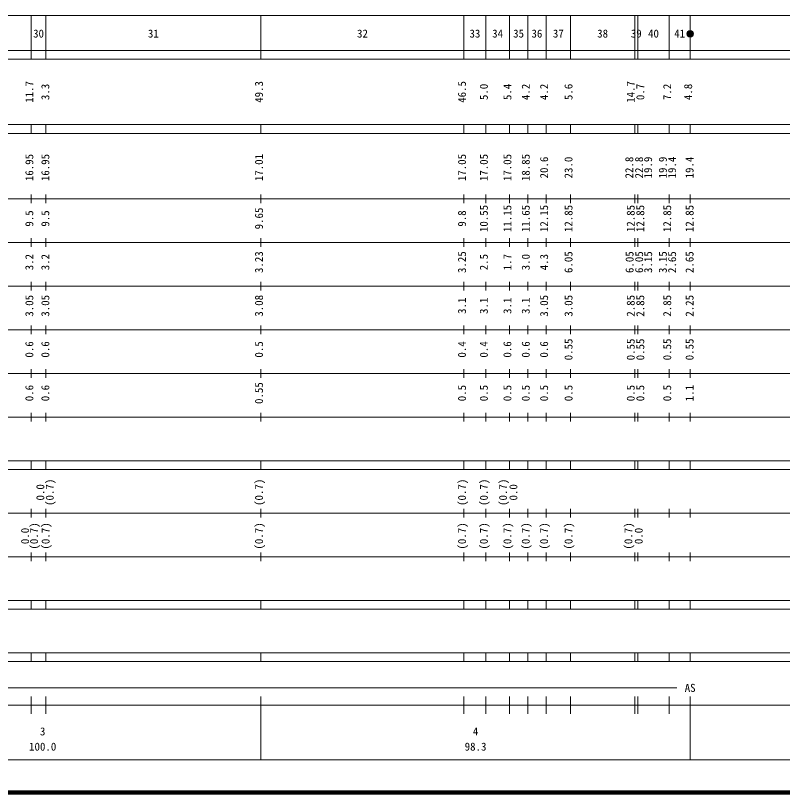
# Model space of a CAD drawing. Units: millimetres on the paper, enlarged 1000 times. Extents: x 40000 to 680000, y 20000 to 380000.
# Drawn here: x 311784 to 487440, y 20000 to 198000 of the extents above; entities that cross this region are included whole.
import ezdxf
from ezdxf.enums import TextEntityAlignment as Align

# ---------------------------------------------------------------- set-up
doc = ezdxf.new("R2010")
doc.units = ezdxf.units.MM
doc.header["$LTSCALE"] = 1000
doc.header["$PDMODE"] = 32
doc.header["$PDSIZE"] = 500
doc.layers.add('M-TTL', color=2, linetype='Continuous', lineweight=140)
doc.layers.add('M-TTL-BAND', color=7, linetype='Continuous', lineweight=13)
doc.styles.add('ＭＳ ゴシック', font='')
doc.styles.get('ＭＳ ゴシック').set_extended_font_data('MS Gothic')

msp = doc.modelspace()

# ---------------------------------------------------------------- linework, layer by layer
at = {"layer": 'M-TTL'}
msp.add_line((40000, 20000), (680000, 20000), dxfattribs=at)
at = {"layer": 'M-TTL-BAND'}
for p, q in [((68000, 198000), (579000, 198000)), ((315400, 188000), (315400, 198000)), ((318700, 188000), (318700, 198000)), ((368000, 188000), (368000, 198000)), ((414500, 188000), (414500, 198000)), ((419500, 188000), (419500, 198000)), ((424900, 188000), (424900, 198000)), ((429100, 188000), (429100, 198000)), ((433300, 188000), (433300, 198000)), ((438900, 188000), (438900, 198000)), ((453600, 188000), (453600, 198000)), ((454300, 188000), (454300, 198000)), ((461500, 188000), (461500, 198000)), ((466300, 188000), (466300, 198000)), ((40000, 190000), (579000, 190000)), ((40000, 188000), (579000, 188000)), ((40000, 173000), (579000, 173000)), ((315400, 171000), (315400, 173000)), ((318700, 171000), (318700, 173000)), ((368000, 171000), (368000, 173000)), ((414500, 171000), (414500, 173000)), ((419500, 171000), (419500, 173000)), ((424900, 171000), (424900, 173000)), ((429100, 171000), (429100, 173000)), ((433300, 171000), (433300, 173000)), ((438900, 171000), (438900, 173000)), ((453600, 171000), (453600, 173000)), ((454300, 171000), (454300, 173000)), ((461500, 171000), (461500, 173000)), ((466300, 171000), (466300, 173000)), ((40000, 171000), (579000, 171000)), ((315400, 155000), (315400, 157000)), ((318700, 155000), (318700, 157000)), ((368000, 155000), (368000, 157000)), ((414500, 155000), (414500, 157000)), ((419500, 155000), (419500, 157000)), ((424900, 155000), (424900, 157000)), ((429100, 155000), (429100, 157000)), ((433300, 155000), (433300, 157000)), ((438900, 155000), (438900, 157000)), ((453600, 155000), (453600, 157000)), ((454300, 155000), (454300, 157000)), ((461500, 155000), (461500, 157000)), ((466300, 155000), (466300, 157000)), ((40000, 156000), (579000, 156000)), ((46000, 146000), (579000, 146000)), ((315400, 145000), (315400, 147000)), ((318700, 145000), (318700, 147000)), ((368000, 145000), (368000, 147000)), ((414500, 145000), (414500, 147000)), ((419500, 145000), (419500, 147000)), ((424900, 145000), (424900, 147000)), ((429100, 145000), (429100, 147000)), ((433300, 145000), (433300, 147000)), ((438900, 145000), (438900, 147000)), ((453600, 145000), (453600, 147000)), ((454300, 145000), (454300, 147000)), ((461500, 145000), (461500, 147000)), ((466300, 145000), (466300, 147000)), ((52000, 136000), (579000, 136000)), ((315400, 135000), (315400, 137000)), ((318700, 135000), (318700, 137000)), ((368000, 135000), (368000, 137000)), ((414500, 135000), (414500, 137000)), ((419500, 135000), (419500, 137000)), ((424900, 135000), (424900, 137000)), ((429100, 135000), (429100, 137000)), ((433300, 135000), (433300, 137000)), ((438900, 135000), (438900, 137000)), ((453600, 135000), (453600, 137000)), ((454300, 135000), (454300, 137000)), ((461500, 135000), (461500, 137000)), ((466300, 135000), (466300, 137000)), ((315400, 125000), (315400, 127000)), ((318700, 125000), (318700, 127000)), ((368000, 125000), (368000, 127000)), ((414500, 125000), (414500, 127000)), ((419500, 125000), (419500, 127000)), ((424900, 125000), (424900, 127000)), ((429100, 125000), (429100, 127000)), ((433300, 125000), (433300, 127000)), ((438900, 125000), (438900, 127000)), ((453600, 125000), (453600, 127000)), ((454300, 125000), (454300, 127000)), ((461500, 125000), (461500, 127000)), ((466300, 125000), (466300, 127000)), ((46000, 126000), (579000, 126000)), ((52000, 116000), (579000, 116000)), ((315400, 115000), (315400, 117000)), ((318700, 115000), (318700, 117000)), ((368000, 115000), (368000, 117000)), ((414500, 115000), (414500, 117000)), ((419500, 115000), (419500, 117000)), ((424900, 115000), (424900, 117000)), ((429100, 115000), (429100, 117000)), ((433300, 115000), (433300, 117000)), ((438900, 115000), (438900, 117000)), ((453600, 115000), (453600, 117000)), ((454300, 115000), (454300, 117000)), ((461500, 115000), (461500, 117000)), ((466300, 115000), (466300, 117000)), ((315400, 105000), (315400, 107000)), ((318700, 105000), (318700, 107000)), ((368000, 105000), (368000, 107000)), ((414500, 105000), (414500, 107000)), ((419500, 105000), (419500, 107000)), ((424900, 105000), (424900, 107000)), ((429100, 105000), (429100, 107000)), ((433300, 105000), (433300, 107000)), ((438900, 105000), (438900, 107000)), ((453600, 105000), (453600, 107000)), ((454300, 105000), (454300, 107000)), ((461500, 105000), (461500, 107000)), ((466300, 105000), (466300, 107000)), ((46000, 106000), (579000, 106000)), ((40000, 96000), (579000, 96000)), ((315400, 94000), (315400, 96000)), ((318700, 94000), (318700, 96000)), ((368000, 94000), (368000, 96000)), ((414500, 94000), (414500, 96000)), ((419500, 94000), (419500, 96000)), ((424900, 94000), (424900, 96000)), ((429100, 94000), (429100, 96000)), ((433300, 94000), (433300, 96000)), ((438900, 94000), (438900, 96000)), ((453600, 94000), (453600, 96000)), ((454300, 94000), (454300, 96000)), ((461500, 94000), (461500, 96000)), ((466300, 94000), (466300, 96000)), ((40000, 94000), (579000, 94000)), ((49000, 84000), (579000, 84000)), ((315400, 83000), (315400, 85000)), ((318700, 83000), (318700, 85000)), ((368000, 83000), (368000, 85000)), ((414500, 83000), (414500, 85000)), ((419500, 83000), (419500, 85000)), ((424900, 83000), (424900, 85000)), ((429100, 83000), (429100, 85000)), ((433300, 83000), (433300, 85000)), ((438900, 83000), (438900, 85000)), ((453600, 83000), (453600, 85000)), ((454300, 83000), (454300, 85000)), ((461500, 83000), (461500, 85000)), ((466300, 83000), (466300, 85000)), ((315400, 73000), (315400, 75000)), ((318700, 73000), (318700, 75000)), ((368000, 73000), (368000, 75000)), ((414500, 73000), (414500, 75000)), ((419500, 73000), (419500, 75000)), ((424900, 73000), (424900, 75000)), ((429100, 73000), (429100, 75000)), ((433300, 73000), (433300, 75000)), ((438900, 73000), (438900, 75000)), ((453600, 73000), (453600, 75000)), ((454300, 73000), (454300, 75000)), ((461500, 73000), (461500, 75000)), ((466300, 73000), (466300, 75000)), ((40000, 74000), (579000, 74000)), ((40000, 64000), (579000, 64000)), ((315400, 62000), (315400, 64000)), ((318700, 62000), (318700, 64000)), ((368000, 62000), (368000, 64000)), ((414500, 62000), (414500, 64000)), ((419500, 62000), (419500, 64000)), ((424900, 62000), (424900, 64000)), ((429100, 62000), (429100, 64000)), ((433300, 62000), (433300, 64000)), ((438900, 62000), (438900, 64000)), ((453600, 62000), (453600, 64000)), ((454300, 62000), (454300, 64000)), ((461500, 62000), (461500, 64000)), ((466300, 62000), (466300, 64000)), ((40000, 62000), (579000, 62000)), ((40000, 52000), (579000, 52000)), ((315400, 50000), (315400, 52000)), ((318700, 50000), (318700, 52000)), ((368000, 50000), (368000, 52000)), ((414500, 50000), (414500, 52000)), ((419500, 50000), (419500, 52000)), ((424900, 50000), (424900, 52000)), ((429100, 50000), (429100, 52000)), ((433300, 50000), (433300, 52000)), ((438900, 50000), (438900, 52000)), ((453600, 50000), (453600, 52000)), ((454300, 50000), (454300, 52000)), ((461500, 50000), (461500, 52000)), ((466300, 50000), (466300, 52000)), ((40000, 50000), (579000, 50000)), ((71000, 44000), (463256, 44000)), ((315400, 38000), (315400, 42000)), ((318700, 38000), (318700, 42000)), ((368000, 27500), (368000, 42000)), ((414500, 38000), (414500, 42000)), ((419500, 38000), (419500, 42000)), ((424900, 38000), (424900, 42000)), ((429100, 38000), (429100, 42000)), ((433300, 38000), (433300, 42000)), ((438900, 38000), (438900, 42000)), ((453600, 38000), (453600, 42000)), ((454300, 38000), (454300, 42000)), ((461500, 38000), (461500, 42000)), ((466300, 27500), (466300, 42000)), ((40000, 40000), (579000, 40000)), ((68000, 27500), (579000, 27500))]:
    msp.add_line(p, q, dxfattribs=at)
for radius in [750, 600, 450, 300, 150, 20]:
    msp.add_circle((466300, 193791), radius, dxfattribs=at)
msp.add_point((466300, 193791), dxfattribs=at)

# ---------------------------------------------------------------- texts
at = {"layer": 'M-TTL-BAND', "style": 'ＭＳ ゴシック'}
for s, p in [('30', (317050, 192405)), ('31', (343350, 192405)), ('32', (391250, 192405)), ('33', (417000, 192405)), ('34', (422200, 192405)), ('35', (427000, 192405)), ('36', (431200, 192405)), ('37', (436100, 192405)), ('38', (446250, 192405)), ('39', (453950, 192405)), ('40', (457900, 192405)), ('41', (463900, 192405)), ('AS', (466300, 42500)), ('3', (318000, 32523)), ('4', (417150, 32523)), ('100.0', (318000, 29033)), ('98.3', (417150, 29033))]:
    msp.add_text(s, height=1833, dxfattribs=at).set_placement(p, align=Align.BOTTOM_CENTER)
for s, p in [('11.7', (316400, 180500)), ('3.3', (320063, 180500)), ('49.3', (369000, 180500)), ('46.5', (415500, 180500)), ('5.0', (420500, 180500)), ('5.4', (425900, 180500)), ('4.2', (430100, 180500)), ('4.2', (434300, 180500)), ('5.6', (439900, 180500)), ('14.7', (454143, 180500)), ('0.7', (456337, 180500)), ('7.2', (462500, 180500)), ('4.8', (467300, 180500)), ('16.95', (316400, 163174)), ('16.95', (320063, 163174)), ('17.01', (369000, 163174)), ('17.05', (415500, 163174)), ('17.05', (420500, 163174)), ('17.05', (425900, 163174)), ('18.85', (430100, 163174)), ('20.6', (434300, 163174)), ('22.8', (453812, 163174)), ('22.8', (456051, 163174)), ('19.4', (463621, 163174)), ('19.4', (467623, 163174)), ('23.0', (439900, 163174)), ('19.9', (458121, 163174)), ('19.9', (461500, 163174)), ('9.5', (316400, 151500)), ('9.5', (320063, 151500)), ('9.65', (369000, 151500)), ('9.8', (415500, 151500)), ('10.55', (420500, 151500)), ('11.15', (425900, 151500)), ('11.65', (430100, 151500)), ('12.15', (434300, 151500)), ('12.85', (439900, 151500)), ('12.85', (454143, 151500)), ('12.85', (456337, 151500)), ('12.85', (462500, 151500)), ('12.85', (467623, 151500)), ('3.2', (316400, 141500)), ('3.2', (320063, 141500)), ('3.23', (369000, 141500)), ('3.25', (415500, 141500)), ('2.5', (420500, 141500)), ('1.7', (425900, 141500)), ('3.0', (430100, 141500)), ('4.3', (434300, 141500)), ('6.05', (439900, 141500)), ('6.05', (453883, 141500)), ('6.05', (456069, 141500)), ('3.15', (458139, 141500)), ('3.15', (461500, 141500)), ('2.65', (463621, 141500)), ('2.65', (467623, 141500)), ('3.05', (316400, 131500)), ('3.05', (320063, 131500)), ('3.08', (369000, 131500)), ('3.05', (434300, 131500)), ('3.05', (439900, 131500)), ('2.85', (454143, 131500)), ('2.85', (456337, 131500)), ('2.85', (462500, 131500)), ('2.25', (467623, 131500)), ('3.1', (415500, 131500)), ('3.1', (420500, 131500)), ('3.1', (425900, 131500)), ('3.1', (430100, 131500)), ('0.6', (316400, 121500)), ('0.6', (320063, 121500)), ('0.5', (369000, 121500)), ('0.4', (415500, 121500)), ('0.4', (420500, 121500)), ('0.6', (425900, 121500)), ('0.6', (430100, 121500)), ('0.6', (434300, 121500)), ('0.55', (439900, 121500)), ('0.55', (454143, 121500)), ('0.55', (456337, 121500)), ('0.55', (462500, 121500)), ('0.55', (467623, 121500)), ('0.6', (316400, 111500)), ('0.6', (320063, 111500)), ('0.55', (369000, 111500)), ('0.5', (415500, 111500)), ('0.5', (420500, 111500)), ('0.5', (425900, 111500)), ('0.5', (430100, 111500)), ('0.5', (434300, 111500)), ('0.5', (439900, 111500)), ('0.5', (454143, 111500)), ('0.5', (456337, 111500)), ('0.5', (462500, 111500)), ('1.1', (467623, 111500)), ('(0.7)', (321070, 88764)), ('(0.7)', (369000, 88764)), ('(0.7)', (415500, 88764)), ('(0.7)', (420500, 88764)), ('(0.7)', (424900, 88764)), ('0.0', (318911, 88764)), ('0.0', (427270, 88764)), ('0.0', (315423, 78764)), ('(0.7)', (317473, 78764)), ('(0.7)', (320129, 78764)), ('(0.7)', (369000, 78764)), ('(0.7)', (415500, 78764)), ('(0.7)', (420500, 78764)), ('(0.7)', (425900, 78764)), ('(0.7)', (430100, 78764)), ('(0.7)', (434300, 78764)), ('(0.7)', (439900, 78764)), ('(0.7)', (453600, 78764)), ('0.0', (455970, 78764))]:
    msp.add_text(s, height=1833, rotation=90, dxfattribs=at).set_placement(p, align=Align.BOTTOM_CENTER)

doc.saveas('drawing.dxf')
